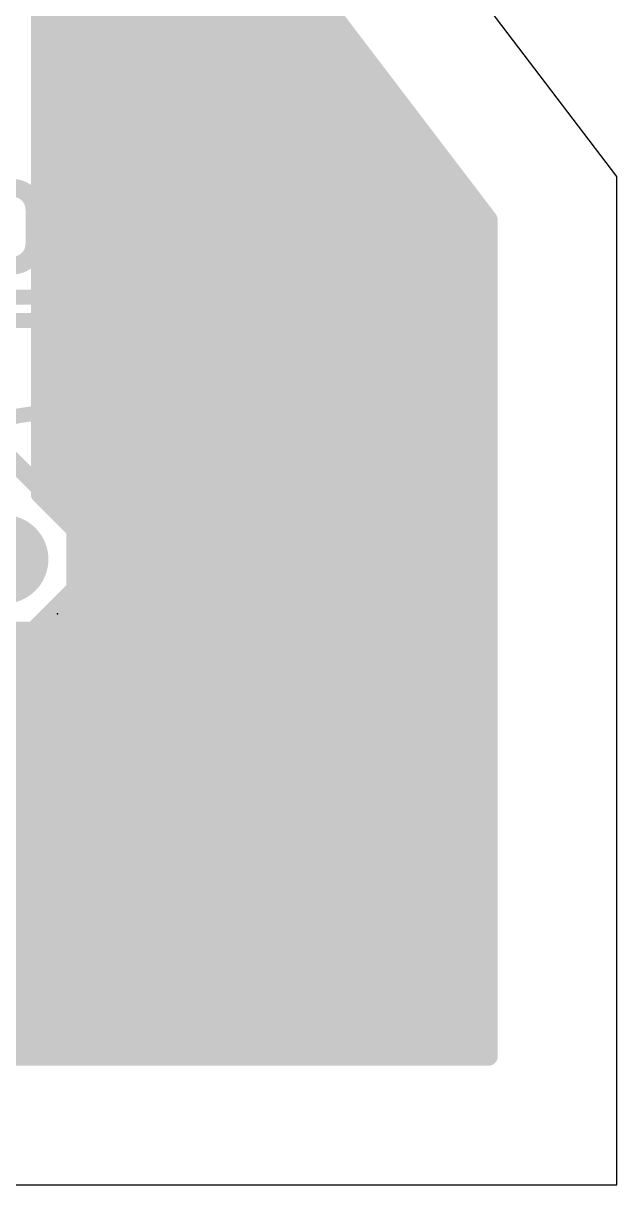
# Model space of a CAD drawing. Extents: x 0 to 29, y 0 to 29.2.
# Drawn here: x 23.94 to 29, y 0 to 9.91 of the extents above; entities that cross this region are included whole.
import ezdxf

# ---------------------------------------------------------------- set-up
doc = ezdxf.new("R2010")
doc.units = 0
for name, color, linetype in [('1', 12, 'CONTINUOUS'), ('16', 132, 'CONTINUOUS'), ('18', 110, 'CONTINUOUS'), ('20', 31, 'CONTINUOUS'), ('21', 253, 'CONTINUOUS'), ('23', 53, 'CONTINUOUS'), ('25', 253, 'CONTINUOUS')]:
    doc.layers.add(name, color=color, linetype=linetype)

# ---------------------------------------------------------------- blocks, each defined once
blk = doc.blocks.new('RECT')
blk.add_solid([(-0.5, -0.5), (0.5, -0.5), (-0.5, 0.5), (0.5, 0.5)])
blk = doc.blocks.new('ROUNDV')
at = {"const_width": 0.5}
blk.add_lwpolyline([(0, -0.25, 1), (0, 0.25, 1), (0, -0.25)], format="xyb", dxfattribs=at)

msp = doc.modelspace()

# ---------------------------------------------------------------- linework, layer by layer
at = {"layer": '1', "const_width": 0.1524}
for points in [[(26.67, 3.3528), (23.4696, 6.5532)], [(26.7, 6.5), (26.68, 6.52)], [(27.5, 6.5), (26.7, 6.5)], [(27.9078, 6.0922), (27.5, 6.5)], [(27.9078, 1.0922), (27.9078, 6.0922)], [(26.67, 3.3528), (26.68, 3.22)], [(3.7878, 1.0922), (27.9078, 1.0922)]]:
    msp.add_lwpolyline(points, dxfattribs=at)
at = {"layer": '1', "const_width": 0.0762}
for points in [[(26.7069, 6.5469, 1), (26.6531, 6.4931)], [(26.7, 6.5381, 1), (26.7, 6.4619)], [(26.6731, 6.4731, 1), (26.7269, 6.5269)], [(27.5269, 6.5269, 1), (27.4731, 6.4731)], [(27.5, 6.4619, 1), (27.5, 6.5381)], [(27.9459, 6.0922, 1), (27.8697, 6.0922)], [(27.8809, 6.0653, 1), (27.9347, 6.1191)], [(26.708, 3.3557, 1), (26.632, 3.3499)], [(26.6431, 3.3259, 1), (26.6969, 3.3797)], [(26.642, 3.2171, 1), (26.718, 3.2229)], [(27.8697, 1.0922, 1), (27.9459, 1.0922)], [(27.9078, 1.0541, 1), (27.9078, 1.1303)]]:
    msp.add_lwpolyline(points, format="xyb", dxfattribs=at)
at = {"layer": '16', "const_width": 0.1524}
for points in [[(24.0792, 5.8873), (24.0792, 11.7609)], [(25.7758, 11.0296), (27.9078, 8.2313)], [(24.0792, 9.906), (26.6319, 9.906)], [(24.0792, 9.7536), (26.748, 9.7536)], [(24.0792, 9.6012), (26.8641, 9.6012)], [(24.0792, 9.4488), (26.9802, 9.4488)], [(24.0792, 9.2964), (27.0963, 9.2964)], [(24.0792, 9.144), (27.2124, 9.144)], [(24.0792, 8.9916), (27.3285, 8.9916)], [(24.0792, 8.8392), (27.4447, 8.8392)], [(24.0792, 8.6868), (27.5608, 8.6868)], [(24.0792, 8.5344), (27.6769, 8.5344)], [(24.0792, 8.382), (27.793, 8.382)], [(24.0792, 8.2296), (27.9078, 8.2296)], [(27.9078, 8.2313), (27.9078, 1.0922)], [(24.0792, 8.0772), (27.9078, 8.0772)], [(24.0792, 7.9248), (27.9078, 7.9248)], [(24.0792, 7.7724), (27.9078, 7.7724)], [(24.0792, 7.62), (27.9078, 7.62)], [(24.0792, 7.4676), (27.9078, 7.4676)], [(24.0792, 7.3152), (27.9078, 7.3152)], [(24.0792, 7.1628), (27.9078, 7.1628)], [(24.0792, 7.0104), (27.9078, 7.0104)], [(24.0792, 6.858), (27.9078, 6.858)], [(24.0792, 6.7056), (27.9078, 6.7056)], [(24.0792, 6.5532), (27.9078, 6.5532)], [(24.0792, 6.4008), (27.9078, 6.4008)], [(24.0792, 6.2484), (27.9078, 6.2484)], [(24.0792, 6.096), (27.9078, 6.096)], [(24.0792, 5.9436), (27.9078, 5.9436)], [(24.3812, 5.5853), (24.0792, 5.8873)], [(24.1753, 5.7912), (27.9078, 5.7912)], [(24.3277, 5.6388), (27.9078, 5.6388)], [(24.3812, 5.0827), (24.3812, 5.5853)], [(24.3812, 5.4864), (27.9078, 5.4864)], [(24.3812, 5.334), (27.9078, 5.334)], [(24.3812, 5.1816), (27.9078, 5.1816)], [(24.0257, 4.7272), (24.3812, 5.0827)], [(24.3277, 5.0292), (27.9078, 5.0292)], [(24.1753, 4.8768), (27.9078, 4.8768)], [(17.7351, 4.7244), (27.9078, 4.7244)], [(23.5231, 4.7272), (24.0257, 4.7272)], [(17.7982, 4.572), (27.9078, 4.572)], [(17.8422, 4.4196), (27.9078, 4.4196)], [(17.8422, 4.2672), (27.9078, 4.2672)], [(17.8422, 4.1148), (27.9078, 4.1148)], [(17.8422, 3.9624), (27.9078, 3.9624)], [(17.8422, 3.81), (27.9078, 3.81)], [(17.8422, 3.6576), (27.9078, 3.6576)], [(17.8302, 3.5052), (27.9078, 3.5052)], [(17.7671, 3.3528), (27.9078, 3.3528)], [(17.704, 3.2004), (27.9078, 3.2004)], [(17.6408, 3.048), (27.9078, 3.048)], [(17.5777, 2.8956), (27.9078, 2.8956)], [(17.5146, 2.7432), (27.9078, 2.7432)], [(17.4032, 2.5908), (27.9078, 2.5908)], [(17.2508, 2.4384), (27.9078, 2.4384)], [(17.0984, 2.286), (27.9078, 2.286)], [(16.946, 2.1336), (27.9078, 2.1336)], [(16.7466, 1.9812), (27.9078, 1.9812)], [(16.3787, 1.8288), (27.9078, 1.8288)], [(16.0108, 1.6764), (27.9078, 1.6764)], [(1.0922, 1.524), (27.9078, 1.524)], [(1.0922, 1.3716), (27.9078, 1.3716)], [(1.0922, 1.2192), (27.9078, 1.2192)], [(27.9078, 1.0922), (1.0922, 1.0922)]]:
    msp.add_lwpolyline(points, dxfattribs=at)
at = {"layer": '16', "const_width": 0.0762}
for points in [[(24.0792, 9.9441, 1), (24.0792, 9.8679)], [(26.6319, 9.8679, 1), (26.6319, 9.9441)], [(24.0792, 9.7917, 1), (24.0792, 9.7155)], [(26.748, 9.7155, 1), (26.748, 9.7917)], [(24.0792, 9.6393, 1), (24.0792, 9.5631)], [(26.8641, 9.5631, 1), (26.8641, 9.6393)], [(24.0792, 9.4869, 1), (24.0792, 9.4107)], [(26.9802, 9.4107, 1), (26.9802, 9.4869)], [(24.0792, 9.3345, 1), (24.0792, 9.2583)], [(27.0963, 9.2583, 1), (27.0963, 9.3345)], [(24.0792, 9.1821, 1), (24.0792, 9.1059)], [(27.2124, 9.1059, 1), (27.2124, 9.1821)], [(24.0792, 9.0297, 1), (24.0792, 8.9535)], [(27.3285, 8.9535, 1), (27.3285, 9.0297)], [(24.0792, 8.8773, 1), (24.0792, 8.8011)], [(27.4447, 8.8011, 1), (27.4447, 8.8773)], [(24.0792, 8.7249, 1), (24.0792, 8.6487)], [(27.5608, 8.6487, 1), (27.5608, 8.7249)], [(24.0792, 8.5725, 1), (24.0792, 8.4963)], [(27.6769, 8.4963, 1), (27.6769, 8.5725)], [(24.0792, 8.4201, 1), (24.0792, 8.3439)], [(27.793, 8.3439, 1), (27.793, 8.4201)], [(24.0792, 8.2677, 1), (24.0792, 8.1915)], [(27.9459, 8.2313, 1), (27.8697, 8.2313)], [(27.8775, 8.2082, 1), (27.9381, 8.2544)], [(27.9078, 8.1915, 1), (27.9078, 8.2677)], [(24.0792, 8.1153, 1), (24.0792, 8.0391)], [(27.9078, 8.0391, 1), (27.9078, 8.1153)], [(24.0792, 7.9629, 1), (24.0792, 7.8867)], [(27.9078, 7.8867, 1), (27.9078, 7.9629)], [(24.0792, 7.8105, 1), (24.0792, 7.7343)], [(27.9078, 7.7343, 1), (27.9078, 7.8105)], [(24.0792, 7.6581, 1), (24.0792, 7.5819)], [(27.9078, 7.5819, 1), (27.9078, 7.6581)], [(24.0792, 7.5057, 1), (24.0792, 7.4295)], [(27.9078, 7.4295, 1), (27.9078, 7.5057)], [(24.0792, 7.3533, 1), (24.0792, 7.2771)], [(27.9078, 7.2771, 1), (27.9078, 7.3533)], [(24.0792, 7.2009, 1), (24.0792, 7.1247)], [(27.9078, 7.1247, 1), (27.9078, 7.2009)], [(24.0792, 7.0485, 1), (24.0792, 6.9723)], [(27.9078, 6.9723, 1), (27.9078, 7.0485)], [(24.0792, 6.8961, 1), (24.0792, 6.8199)], [(27.9078, 6.8199, 1), (27.9078, 6.8961)], [(24.0792, 6.7437, 1), (24.0792, 6.6675)], [(27.9078, 6.6675, 1), (27.9078, 6.7437)], [(24.0792, 6.5913, 1), (24.0792, 6.5151)], [(27.9078, 6.5151, 1), (27.9078, 6.5913)], [(24.0792, 6.4389, 1), (24.0792, 6.3627)], [(27.9078, 6.3627, 1), (27.9078, 6.4389)], [(24.0792, 6.2865, 1), (24.0792, 6.2103)], [(27.9078, 6.2103, 1), (27.9078, 6.2865)], [(24.0792, 6.1341, 1), (24.0792, 6.0579)], [(27.9078, 6.0579, 1), (27.9078, 6.1341)], [(24.0792, 5.9817, 1), (24.0792, 5.9055)], [(24.1061, 5.9143, 1), (24.0523, 5.8604)], [(27.9078, 5.9055, 1), (27.9078, 5.9817)], [(24.0411, 5.8873, 1), (24.1173, 5.8873)], [(24.1753, 5.8293, 1), (24.1753, 5.7531)], [(27.9078, 5.7531, 1), (27.9078, 5.8293)], [(24.3277, 5.6769, 1), (24.3277, 5.6007)], [(24.4193, 5.5853, 1), (24.3431, 5.5853)], [(24.3543, 5.5584, 1), (24.4081, 5.6123)], [(27.9078, 5.6007, 1), (27.9078, 5.6769)], [(24.3812, 5.5245, 1), (24.3812, 5.4483)], [(27.9078, 5.4483, 1), (27.9078, 5.5245)], [(24.3812, 5.3721, 1), (24.3812, 5.2959)], [(27.9078, 5.2959, 1), (27.9078, 5.3721)], [(24.3812, 5.2197, 1), (24.3812, 5.1435)], [(27.9078, 5.1435, 1), (27.9078, 5.2197)], [(24.4081, 5.0557, 1), (24.3543, 5.1096)], [(24.3277, 5.0673, 1), (24.3277, 4.9911)], [(24.3431, 5.0827, 1), (24.4193, 5.0827)], [(27.9078, 4.9911, 1), (27.9078, 5.0673)], [(24.1753, 4.9149, 1), (24.1753, 4.8387)], [(27.9078, 4.8387, 1), (27.9078, 4.9149)], [(23.9988, 4.7541, 1), (24.0527, 4.7003)], [(24.0257, 4.6891, 1), (24.0257, 4.7653)], [(27.9078, 4.6863, 1), (27.9078, 4.7625)], [(27.9078, 4.5339, 1), (27.9078, 4.6101)], [(27.9078, 4.3815, 1), (27.9078, 4.4577)], [(27.9078, 4.2291, 1), (27.9078, 4.3053)], [(27.9078, 4.0767, 1), (27.9078, 4.1529)], [(27.9078, 3.9243, 1), (27.9078, 4.0005)], [(27.9078, 3.7719, 1), (27.9078, 3.8481)], [(27.9078, 3.6195, 1), (27.9078, 3.6957)], [(27.9078, 3.4671, 1), (27.9078, 3.5433)], [(27.9078, 3.3147, 1), (27.9078, 3.3909)], [(27.9078, 3.1623, 1), (27.9078, 3.2385)], [(27.9078, 3.0099, 1), (27.9078, 3.0861)], [(27.9078, 2.8575, 1), (27.9078, 2.9337)], [(27.9078, 2.7051, 1), (27.9078, 2.7813)], [(27.9078, 2.5527, 1), (27.9078, 2.6289)], [(27.9078, 2.4003, 1), (27.9078, 2.4765)], [(27.9078, 2.2479, 1), (27.9078, 2.3241)], [(27.9078, 2.0955, 1), (27.9078, 2.1717)], [(27.9078, 1.9431, 1), (27.9078, 2.0193)], [(27.9078, 1.7907, 1), (27.9078, 1.8669)], [(27.9078, 1.6383, 1), (27.9078, 1.7145)], [(27.9078, 1.4859, 1), (27.9078, 1.5621)], [(27.9078, 1.3335, 1), (27.9078, 1.4097)], [(27.9078, 1.1811, 1), (27.9078, 1.2573)], [(27.8697, 1.0922, 1), (27.9459, 1.0922)], [(27.9078, 1.0541, 1), (27.9078, 1.1303)]]:
    msp.add_lwpolyline(points, format="xyb", dxfattribs=at)
at = {"layer": '20'}
for p, q in [((29, 8.6), (26.6, 11.75)), ((29, 0), (29, 8.6)), ((0, 0), (29, 0))]:
    msp.add_line(p, q, dxfattribs=at)
at = {"layer": '21', "const_width": 0.127}
for points in [[(21.53, 7.57), (26.93, 7.57)], [(26.93, 7.57), (26.93, 6.47)], [(22.63, 7.37), (26.73, 7.37)], [(26.73, 7.37), (26.73, 2.37)], [(26.93, 2.17), (26.93, 3.27)], [(26.73, 2.37), (21.73, 2.37)], [(21.53, 2.17), (26.93, 2.17)]]:
    msp.add_lwpolyline(points, dxfattribs=at)
at = {"layer": '21'}
for points, const_width in [([(26.9617, 7.57, 1), (26.8983, 7.57)], 0.0635), ([(26.93, 7.5383, 1), (26.93, 7.6018)], 0.0635), ([(26.7617, 7.37, 1), (26.6983, 7.37)], 0.0635), ([(26.73, 7.3383, 1), (26.73, 7.4017)], 0.0635), ([(24.23, 3.1495, 1), (24.23, 6.5905, 1), (24.23, 3.1495)], 0.127), ([(26.8983, 6.47, 1), (26.9617, 6.47)], 0.0635), ([(26.9617, 3.27, 1), (26.8983, 3.27)], 0.0635), ([(26.6983, 2.37, 1), (26.7617, 2.37)], 0.0635), ([(26.73, 2.3382, 1), (26.73, 2.4018)], 0.0635), ([(26.8983, 2.17, 1), (26.9617, 2.17)], 0.0635), ([(26.93, 2.1382, 1), (26.93, 2.2018)], 0.0635)]:
    msp.add_lwpolyline(points, format="xyb", dxfattribs=dict(at, const_width=const_width))
at = {"layer": '23'}
msp.add_point((24.23, 4.87), dxfattribs=at)
at = {"layer": '25'}
for points, const_width in [([(24.0336, 8.3172, 0.4142), (23.8502, 8.5006)], 0.1524), ([(24.6244, 8.5006, 0.3252), (24.4227, 8.3538)], 0.1524), ([(24.7895, 8.3355, 0.4142), (24.6244, 8.5006)], 0.1524), ([(24.6244, 8.5387, 1), (24.6244, 8.4625)], 0.0762), ([(24.6244, 8.4625, 1), (24.6244, 8.5387)], 0.0762), ([(24.0717, 8.3172, 1), (23.9955, 8.3172)], 0.0762), ([(23.9955, 8.3172, 1), (24.0717, 8.3172)], 0.0762), ([(24.3864, 8.3656, 1), (24.4589, 8.3421)], 0.0762), ([(24.7345, 8.2071, 0.2053), (24.7895, 8.3355)], 0.1524), ([(24.8276, 8.3355, 1), (24.7514, 8.3355)], 0.0762), ([(24.7514, 8.3355, 1), (24.8276, 8.3355)], 0.0762), ([(24.7082, 8.2347, 1), (24.7608, 8.1795)], 0.0762), ([(24.7635, 8.1824, 1), (24.7055, 8.2318)], 0.0762), ([(23.8502, 7.8402, 0.4142), (24.0336, 8.0236)], 0.1524), ([(24.0717, 8.0236, 1), (23.9955, 8.0236)], 0.0762), ([(23.9955, 8.0236, 1), (24.0717, 8.0236)], 0.0762), ([(24.3936, 7.8649, 1), (24.4517, 7.8155)], 0.0762), ([(24.4227, 7.8783, 1), (24.4227, 7.8021)], 0.0762), ([(24.7895, 7.8021, 1), (24.7895, 7.8783)], 0.0762)]:
    msp.add_lwpolyline(points, format="xyb", dxfattribs=dict(at, const_width=const_width))
at = {"layer": '25', "const_width": 0.1524}
for points in [[(24.0336, 8.3172), (24.0336, 8.0236)], [(24.7345, 8.2071), (24.4227, 7.8402)], [(24.4227, 7.8402), (24.7895, 7.8402)]]:
    msp.add_lwpolyline(points, dxfattribs=at)

# ---------------------------------------------------------------- block references
at = {"layer": '1', "xscale": 1.5, "yscale": 0.9, "rotation": 180}
for p in [(26.68, 6.52), (26.68, 3.22)]:
    msp.add_blockref('RECT', p, dxfattribs=at)
at = {"layer": '18', "xscale": 0.7564, "yscale": 0.7564}
msp.add_blockref('ROUNDV', (23.7744, 5.334), dxfattribs=at)
msp.add_blockref('ROUNDV', (23.7744, 5.334), dxfattribs=at)

doc.saveas('drawing.dxf')
